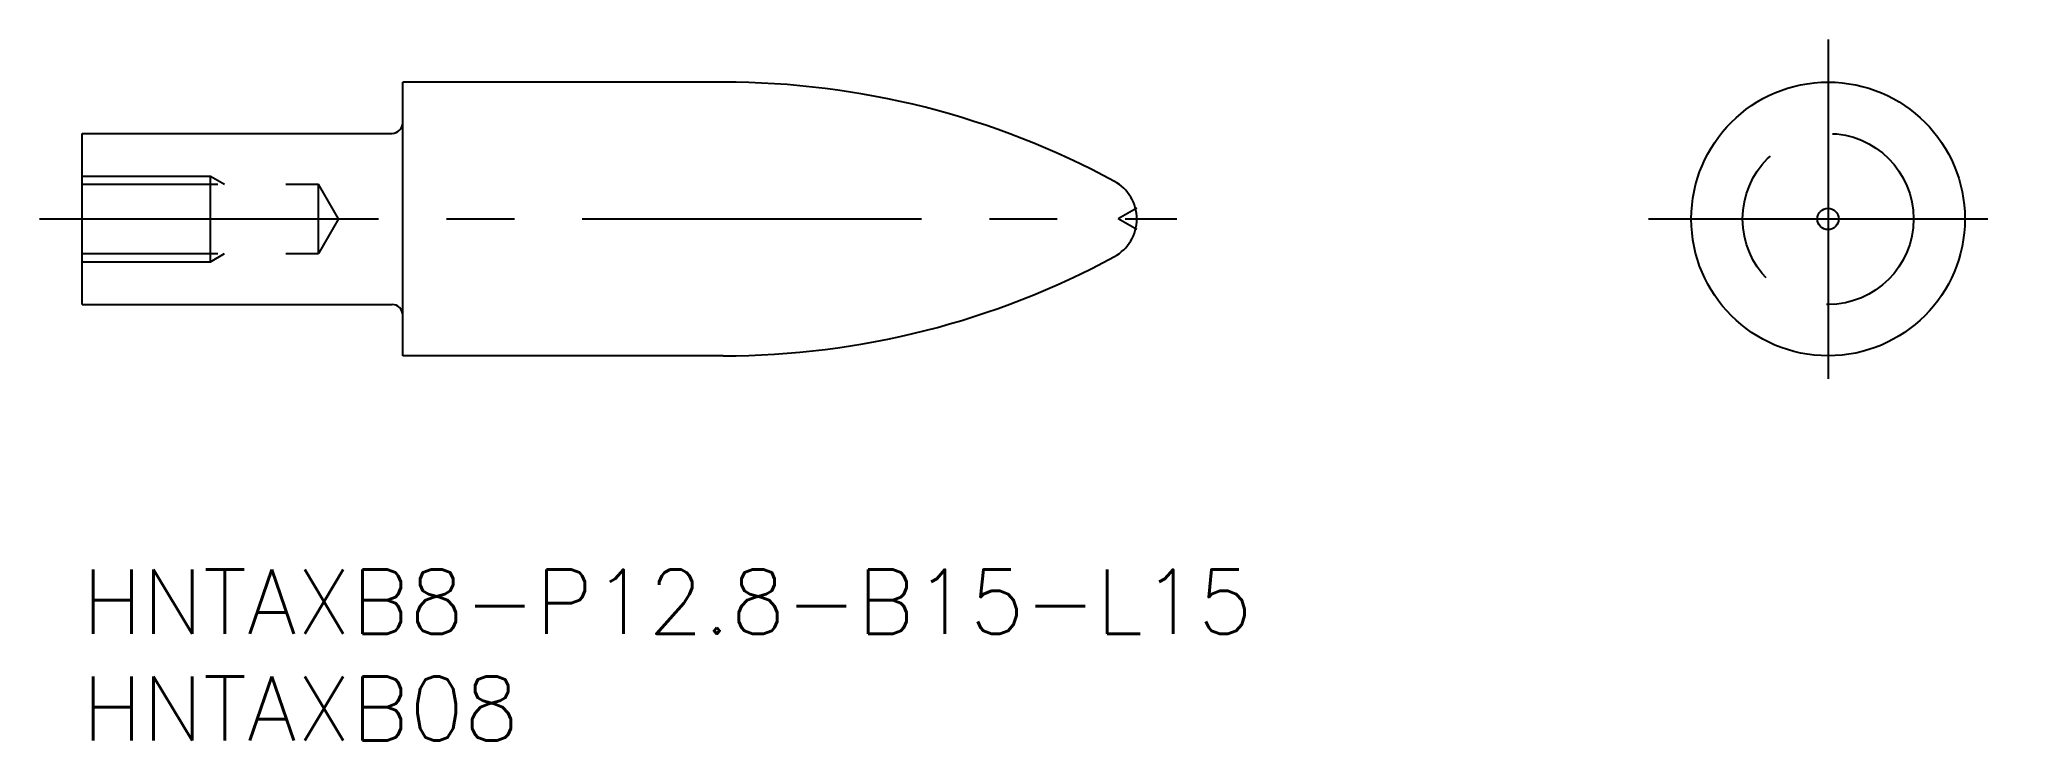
# Model space of a CAD drawing. Extents: x -2 to 90.1, y -8 to 24.8.
import ezdxf

# ---------------------------------------------------------------- set-up
doc = ezdxf.new("R2010")
doc.units = 0
doc.header["$LTSCALE"] = 0.5
doc.linetypes.add('CENTER', pattern=[50.8, 31.75, -6.35, 6.35, -6.35])
doc.linetypes.add('DASHED', pattern=[19.05, 12.7, -6.35])
for name, color, linetype in [('MSM_CENTER', 1, 'CENTER'), ('MSM_CONTINUOUS', 7, 'CONTINUOUS'), ('MSM_DASHED', 4, 'DASHED'), ('MSM_PART_NUMBER', 7, 'CONTINUOUS')]:
    doc.layers.add(name, color=color, linetype=linetype)
doc.styles.get("Standard").update_dxf_attribs({"font": 'txt.shx', "height": 3, "bigfont": 'bigfont.shx'})

# ---------------------------------------------------------------- blocks, each defined once
blk = doc.blocks.new('*U2')
at = {"layer": 'MSM_PART_NUMBER'}
blk.add_text('HNTAXB8-P12.8-B15-L15', height=3, dxfattribs=at).set_placement((0, -3))
blk = doc.blocks.new('*U3')
at = {"layer": 'MSM_PART_NUMBER'}
blk.add_text('HNTAXB08', height=3, dxfattribs=at).set_placement((0, -8))

msp = doc.modelspace()

# ---------------------------------------------------------------- linework, layer by layer
at = {"layer": 'MSM_CENTER'}
for p, q in [((81.694, 24.8), (81.694, 8)), ((-2, 16.4), (51.226, 16.4)), ((73.294, 16.4), (90.094, 16.4))]:
    msp.add_line(p, q, dxfattribs=at)
at = {"layer": 'MSM_CONTINUOUS'}
for p, q in [((15, 10), (15, 22.8)), ((30, 22.8), (15, 22.8)), ((0, 12.4), (0, 20.4)), ((0, 20.4), (14.5, 20.4)), ((0, 12.4), (14.5, 12.4)), ((30, 10), (15, 10))]:
    msp.add_line(p, q, dxfattribs=at)
for radius in [6.4, 0.5]:
    msp.add_circle((81.694, 16.4), radius, dxfattribs=at)
for centre, radius, start, end in [((30, -15.6), 38.4, 61.5365, 90), ((14.5, 20.9), 0.5, 270, 0), ((47.348, 16.4), 2, 298.4635, 61.5365), ((30, 48.4), 38.4, 270, 298.4635), ((14.5, 11.9), 0.5, 0, 90)]:
    msp.add_arc(centre, radius, start, end, dxfattribs=at)
at = {"layer": 'MSM_DASHED'}
for p, q in [((0, 18.4), (6, 18.4)), ((0, 18.021), (11.064, 18.021)), ((6, 18.4), (6.656, 18.021)), ((6, 14.4), (6, 18.4)), ((12, 16.4), (11.064, 18.021)), ((11.064, 14.779), (11.064, 18.021)), ((49.348, 16.9), (48.482, 16.4)), ((12, 16.4), (11.064, 14.779)), ((49.348, 15.9), (48.482, 16.4)), ((0, 14.779), (11.064, 14.779)), ((6, 14.4), (6.656, 14.779)), ((0, 14.4), (6, 14.4))]:
    msp.add_line(p, q, dxfattribs=at)
msp.add_circle((81.694, 16.4), 4, dxfattribs=at)

# ---------------------------------------------------------------- block references
at = {"layer": 'MSM_CONTINUOUS'}
for name in ['*U2', '*U3']:
    msp.add_blockref(name, (0, 0), dxfattribs=at)

doc.saveas('drawing.dxf')
